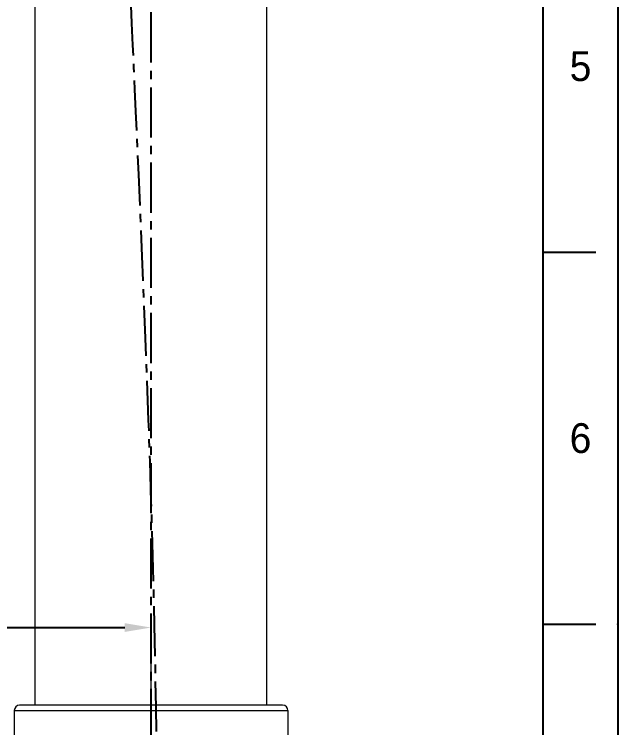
# Model space of a CAD drawing. Extents: x 8750 to 9170, y -15794 to -15200.
# Drawn here: x 9055.2 to 9169.8, y -15657.7 to -15522.1 of the extents above; entities that cross this region are included whole.
import ezdxf

# ---------------------------------------------------------------- set-up
doc = ezdxf.new("R2010")
doc.units = 0
doc.header["$MEASUREMENT"] = 0
doc.linetypes.add('CENTER2', pattern=[28.575, 19.05, -3.175, 3.175, -3.175])
doc.linetypes.add('HIDDEN2', pattern=[4.7625, 3.175, -1.5875])
doc.layers.get('0').update_dxf_attribs({"linetype": 'CONTINUOUS'})
doc.layers.get('DEFPOINTS').update_dxf_attribs({"linetype": 'CONTINUOUS'})
doc.layers.add('1', color=4, linetype='HIDDEN2', lineweight=13)
doc.layers.add('5', color=2, linetype='CONTINUOUS', lineweight=9)
doc.layers.add('CENTER', color=1, linetype='CENTER2')
doc.styles.get("Standard").update_dxf_attribs({"font": 'Gulim.ttf'})
doc.dimstyles.new('STANDARD$0', dxfattribs={"dimtxt": 3.5, "dimasz": 2.5, "dimexe": 0.7, "dimexo": 0.7, "dimgap": 0.5, "dimtad": 3, "dimdec": 4, "dimdsep": 46, "dimtxsty": 'Standard', "dimcen": 0, "dimclrd": 2, "dimclre": 2, "dimclrt": 4, "dimadec": 0, "dimazin": 0, "dimtp": 0.2, "dimtm": 0.1, "dimtfac": 0.5, "dimtdec": 4, "dimtmove": 1, "dimatfit": 3, "dimfxl": 0, "dimtolj": 1, "dimarcsym": 0})

# ---------------------------------------------------------------- blocks, each defined once
blk = doc.blocks.new('*D10')
at = {"layer": '5', "color": 2, "lineweight": -2}
for p, q in [((8948.67, -15639.79), (8948.67, -15638)), ((8953.67, -15638.7), (9076.16, -15638.7)), ((9081.16, -15639.79), (9081.16, -15638))]:
    blk.add_line(p, q, dxfattribs=at)
at = {"layer": '5', "color": 2}
for points in [[(8953.67, -15637.87), (8953.67, -15639.53), (8948.67, -15638.7)], [(9076.16, -15637.87), (9076.16, -15639.53), (9081.16, -15638.7)]]:
    blk.add_solid(points, dxfattribs=at)
at = {"layer": 'DEFPOINTS', "color": 0}
for p in [(9081.16, -15638.7), (8948.67, -15640.49), (9081.16, -15640.49)]:
    blk.add_point(p, dxfattribs=at)
at = {"layer": '5', "color": 4, "insert": (9016.7, -15634.13), "char_height": 5, "attachment_point": 5}
blk.add_mtext('\\A1;132.5', dxfattribs=at)

msp = doc.modelspace()

# ---------------------------------------------------------------- linework, layer by layer
for p, q in [((9155.688, -15779.492), (9155.688, -15213.835)), ((9155.688, -15567.37), (9165.688, -15567.37)), ((9155.688, -15638.077), (9165.688, -15638.077))]:
    msp.add_line(p, q)
msp.add_lwpolyline([(8749.829, -15199.694), (9169.829, -15199.694), (9169.829, -15793.633), (8749.829, -15793.633)], close=True)
msp.add_point((9169.829, -15638.077))
at = {"layer": '1', "color": 7, "linetype": 'Continuous'}
for p, q in [((9059.16, -15653.459), (9059.16, -15505.959)), ((9103.16, -15653.459), (9103.16, -15505.959)), ((9106.16, -15653.459), (9056.16, -15653.459)), ((9055.16, -15654.459), (9107.16, -15654.459)), ((9055.16, -15654.459), (9055.16, -15660.459)), ((9107.16, -15654.459), (9107.16, -15660.459))]:
    msp.add_line(p, q, dxfattribs=at)
for centre, start, end in [((9056.16, -15654.459), 90, 180), ((9106.16, -15654.459), 0, 90)]:
    msp.add_arc(centre, 1, start, end, dxfattribs=at)
at = {"layer": '5', "color": 2}
msp.add_line((9081.16, -15650.478), (9081.16, -15639.54), dxfattribs=at)
at = {"layer": 'CENTER', "color": 1, "linetype": 'CENTER2', "ltscale": 0.5}
msp.add_line((9081.16, -15688.423), (9081.16, -15478.518), dxfattribs=at)
msp.add_open_spline([(9075.246, -15477.618, 0), (9076.32, -15500, 0), (9079.386, -15563.891, 0), (9082.436, -15641.141, 0), (9082.261, -15696.013, 0), (9082.189, -15674.634, 0)], degree=3, knots=[0, 0, 0, 0, 67.2276526, 191.9025795, 231.8413637, 231.8413637, 231.8413637, 231.8413637], dxfattribs=at)

# ---------------------------------------------------------------- texts
at = {"char_height": 5.657, "attachment_point": 5}
for s, insert in [('5', (9162.759, -15532.017)), ('6', (9162.759, -15602.724))]:
    msp.add_mtext_dynamic_manual_height_columns(s, width=50, gutter_width=12.5, heights=[0], dxfattribs=dict(at, insert=insert))

# ---------------------------------------------------------------- dimensions: what is measured, and where the dimension line sits
at = {"layer": '5'}
dim = msp.add_linear_dim(base=(9081.16, -15638.701), p1=(8948.672, -15640.494), p2=(9081.16, -15640.494), dimstyle='STANDARD$0', override={"dimtxt": 5, "dimasz": 5, "dimdec": 1, "dimzin": 9, "dimtdec": 1, "dimfxl": 1.25, "dimtfill": 1}, dxfattribs=at)
dim.commit()
dim.dimension.update_dxf_attribs({"geometry": '*D10', "text_midpoint": (9016.695, -15637.201), "dimtype": 160})

doc.saveas('drawing.dxf')
